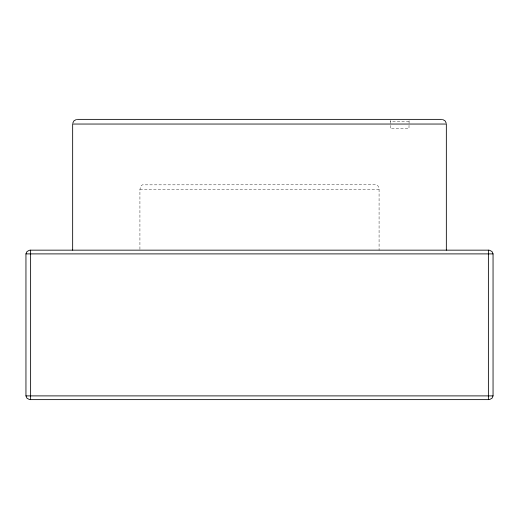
<?xml version="1.0" encoding="UTF-8"?>
<svg xmlns="http://www.w3.org/2000/svg" width="519" height="519" viewBox="0 0 519 519"><rect width="100%" height="100%" fill="white"/><g stroke="black" fill="none" stroke-linecap="round" stroke-linejoin="round"><path stroke-width="0.39" stroke-dasharray="2.6 1.95" d="M390.301 120.901L390.288 128.712L408.972 128.712L409.102 120.551M139.922 249.347L139.922 189.435L140.798 186.133L142.368 184.842L376.087 184.764L378.202 186.133L379.078 189.435L379.078 250.158M408.972 121.238L390.288 121.238L390.158 120.551M139.922 189.435L379.078 189.435"/><path stroke-width="0.78" d="M72.66 250.158L72.666 124.041L446.34 124.041L446.34 250.158M25.95 253.895L26.994 251.54L29.336 250.301A5.767 5.767 0 0 1 30.621 250.158L488.379 250.158A5.767 5.767 0 0 1 489.664 250.301L492.006 251.54L493.05 253.895L493.05 395.893L492.006 398.248L489.664 399.487A5.767 5.767 0 0 1 488.379 399.63L30.621 399.63A5.767 5.767 0 0 1 29.336 399.487L26.994 398.248L25.95 395.893L25.95 253.895L493.05 253.895M72.738 123.191L74.029 120.739L76.533 119.448M77.331 119.37L441.669 119.37M442.467 119.448L444.971 120.739L446.262 123.191M25.95 395.893L493.05 395.893M488.379 250.158L488.379 399.63M30.621 250.158L30.621 399.63"/></g></svg>
